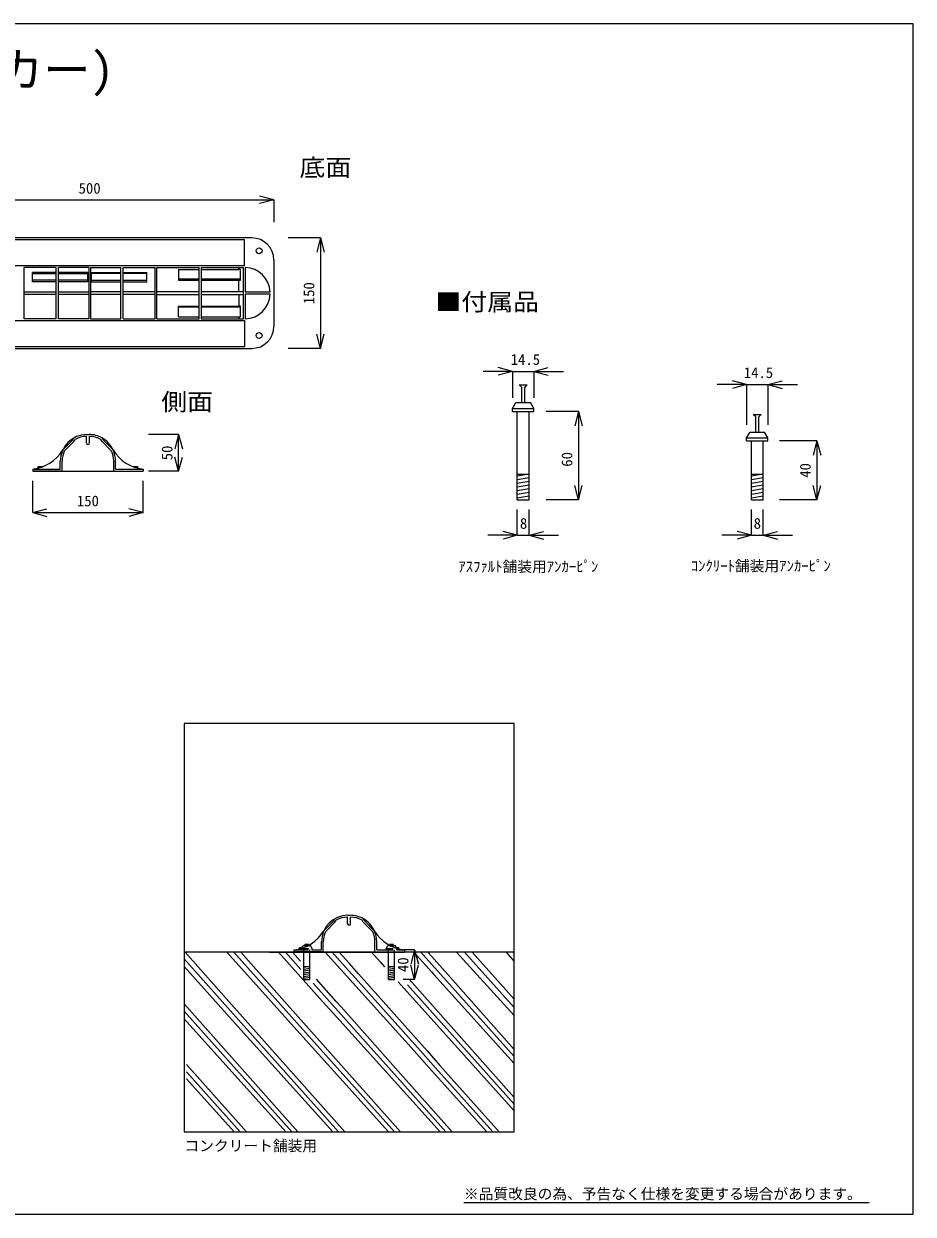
# Model space of a CAD drawing. Units: millimetres, scale not verified, with parts at other scales. Extents: x -1224 to 1080, y -808 to 808.
# Drawn here: x -127 to 1080, y -808 to 808 of the extents above; entities that cross this region are included whole.
import ezdxf
from ezdxf.enums import TextEntityAlignment as Align

# ---------------------------------------------------------------- set-up
doc = ezdxf.new("R2010")
doc.units = ezdxf.units.MM
doc.header["$LTSCALE"] = 8
doc.linetypes.add('DASHED1', pattern=[1.8, 1.2, -0.6])
doc.layers.add('0-0', color=7, linetype='Continuous')
doc.layers.add('1-0', color=7, linetype='Continuous')
doc.layers.add('0-2', color=7, linetype='Continuous', lineweight=18)
doc.layers.add('0-F', color=7, linetype='Continuous', lineweight=18)
doc.styles.add('ＭＳ ゴシック', font='')
doc.styles.get('ＭＳ ゴシック').set_extended_font_data('MS Gothic')

msp = doc.modelspace()

# ---------------------------------------------------------------- linework, layer by layer
at = {"layer": '0-0'}
for p, q in [((1080.019, -807.668), (1080.019, 808.332)), ((470.341, -791.775), (1020.345, -791.775)), ((-1223.981, -807.668), (1080.019, -807.668))]:
    msp.add_line(p, q, dxfattribs=at)
msp.add_lwpolyline([(-1223.981, -807.668), (1080.019, -807.668), (1080.019, 808.332), (-1223.981, 808.332)], close=True, dxfattribs=at)
at = {"layer": '0-2'}
for p, q in [((182.395, 517.668), (-257.605, 517.668)), ((-247.605, 515.668), (172.395, 515.668)), ((172.395, 479.668), (172.395, 515.668)), ((212.395, 487.668), (212.395, 397.668)), ((172.395, 479.668), (-247.605, 479.668)), ((-126.355, 407.668), (-126.355, 477.668)), ((-82.855, 477.668), (-126.355, 477.668)), ((-115.105, 457.89), (-115.105, 470.899)), ((-82.855, 470.899), (-115.105, 470.899)), ((-82.855, 469.805), (-115.105, 469.805)), ((-115.105, 469.297), (-82.855, 469.297)), ((-82.855, 407.668), (-82.855, 477.668)), ((-79.855, 407.668), (-79.855, 477.668)), ((-38.855, 477.668), (-79.855, 477.668)), ((-40.105, 470.899), (-79.855, 470.899)), ((-40.105, 469.805), (-79.855, 469.805)), ((-79.855, 469.297), (-40.105, 469.297)), ((-40.105, 457.89), (-40.105, 470.899)), ((-38.855, 477.668), (-38.855, 407.668)), ((-36.355, 477.668), (-36.355, 407.668)), ((-36.355, 477.668), (4.645, 477.668)), ((-35.105, 457.89), (-35.105, 470.899)), ((-35.105, 470.899), (4.645, 470.899)), ((-35.105, 469.805), (4.645, 469.805)), ((4.645, 469.297), (-35.105, 469.297)), ((4.645, 407.668), (4.645, 477.668)), ((7.645, 477.668), (51.145, 477.668)), ((7.645, 407.668), (7.645, 477.668)), ((7.645, 470.899), (39.895, 470.899)), ((7.645, 469.805), (39.895, 469.805)), ((39.895, 469.297), (7.645, 469.297)), ((39.895, 457.89), (39.895, 470.899)), ((51.145, 407.668), (51.145, 477.668)), ((53.645, 477.668), (111.145, 477.668)), ((53.645, 407.668), (53.645, 477.668)), ((82.895, 474.803), (111.145, 474.803)), ((82.895, 474.803), (82.895, 460.2)), ((111.145, 407.668), (111.145, 477.668)), ((113.645, 477.668), (171.145, 477.668)), ((113.645, 477.668), (113.645, 407.668)), ((113.645, 474.803), (164.895, 474.803)), ((164.895, 474.803), (164.895, 477.668)), ((166.895, 460.242), (166.895, 474.732)), ((171.145, 407.668), (171.145, 477.668)), ((173.645, 477.646), (173.645, 444.168)), ((-82.855, 460.459), (-115.105, 460.459)), ((-82.855, 457.89), (-115.105, 457.89)), ((-40.105, 460.459), (-79.855, 460.459)), ((-40.105, 457.89), (-79.855, 457.89)), ((-35.105, 460.459), (4.645, 460.459)), ((-35.105, 457.89), (4.645, 457.89)), ((7.645, 460.459), (39.895, 460.459)), ((7.645, 457.89), (39.895, 457.89)), ((111.145, 461.801), (82.895, 461.801)), ((82.895, 460.2), (111.145, 460.2)), ((166.895, 461.801), (113.645, 461.801)), ((113.645, 460.2), (164.895, 460.2)), ((164.895, 444.668), (164.895, 460.2)), ((-126.355, 444.668), (-82.855, 444.668)), ((-82.855, 440.668), (-126.355, 440.668)), ((-79.855, 444.668), (-38.855, 444.668)), ((-38.855, 440.668), (-79.855, 440.668)), ((4.645, 444.668), (-36.355, 444.668)), ((4.645, 440.668), (-36.355, 440.668)), ((51.145, 444.668), (7.645, 444.668)), ((51.145, 440.668), (7.645, 440.668)), ((111.145, 444.668), (53.645, 444.668)), ((53.645, 440.668), (111.145, 440.668)), ((171.145, 444.668), (113.645, 444.668)), ((113.645, 440.668), (171.145, 440.668)), ((164.895, 440.668), (164.895, 425.137)), ((207.363, 444.168), (173.645, 444.168)), ((207.363, 441.168), (173.645, 441.168)), ((173.645, 441.168), (173.645, 407.691)), ((82.895, 425.137), (111.145, 425.137)), ((82.895, 410.533), (82.895, 425.137)), ((111.145, 423.536), (82.895, 423.536)), ((113.645, 425.137), (164.895, 425.137)), ((166.895, 423.536), (113.645, 423.536)), ((166.895, 410.604), (166.895, 425.095)), ((-247.605, 405.668), (172.395, 405.668)), ((-82.855, 407.668), (-126.355, 407.668)), ((-38.855, 407.668), (-79.855, 407.668)), ((-36.355, 407.668), (4.645, 407.668)), ((7.645, 407.668), (51.145, 407.668)), ((53.645, 407.668), (111.145, 407.668)), ((82.895, 410.533), (111.145, 410.533)), ((113.645, 410.533), (164.895, 410.533)), ((113.645, 407.668), (171.145, 407.668)), ((164.895, 410.533), (164.895, 407.668)), ((172.395, 405.668), (172.395, 369.668)), ((-257.605, 367.668), (182.395, 367.668)), ((172.395, 369.668), (-247.605, 369.668)), ((-74.171, 229.807), (-61.09, 242.889)), ((-61.09, 242.889), (-59.312, 246.061)), ((-59.078, 241.365), (-57.476, 244.223)), ((-41.945, 239.307), (-41.945, 248.304)), ((-41.445, 250.807), (-38.445, 250.807)), ((-37.945, 239.307), (-37.945, 248.304)), ((-20.813, 241.365), (-22.414, 244.223)), ((-18.801, 242.889), (-20.578, 246.061)), ((-5.719, 229.807), (-18.801, 242.889)), ((-72.08, 228.363), (-59.078, 241.365)), ((-7.81, 228.363), (-20.813, 241.365)), ((-77.445, 203.807), (-77.445, 214.807)), ((-74.945, 200.807), (-74.945, 214.807)), ((-4.945, 200.807), (-4.945, 214.807)), ((-2.445, 203.807), (-2.445, 214.807)), ((-114.945, 203.807), (-114.945, 200.807)), ((-114.945, 203.807), (-77.445, 203.807)), ((-114.945, 200.807), (35.055, 200.807)), ((-112.945, 201.107), (-112.945, 200.807)), ((-76.945, 201.107), (-112.945, 201.107)), ((-107.445, 205.187), (-107.445, 207.307)), ((-107.445, 207.307), (-100.91, 207.307)), ((-76.945, 201.107), (-76.945, 200.807)), ((-2.945, 201.107), (33.055, 201.107)), ((-2.945, 201.107), (-2.945, 200.807)), ((-2.445, 203.807), (35.055, 203.807)), ((21.02, 207.307), (27.555, 207.307)), ((27.555, 205.187), (27.555, 207.307)), ((33.055, 201.107), (33.055, 200.807)), ((35.055, 203.807), (35.055, 200.807))]:
    msp.add_line(p, q, dxfattribs=at)
for centre in [(192.395, 500.168), (192.395, 385.168)]:
    msp.add_circle(centre, 4, dxfattribs=at)
for centre, radius, start, end in [((182.395, 487.668), 30, 0, 90), ((164.904, 446.793), 28.011, 85.92222, 90.01668), ((172.395, 442.668), 35, 2.45629, 87.95329), ((164.897, 507.629), 47.429, 269.99749, 272.41426), ((172.395, 442.668), 35, 272.04671, 357.54371), ((164.897, 377.708), 47.429, 87.58574, 90.00251), ((164.904, 438.544), 28.011, 269.98332, 274.07778), ((182.395, 397.668), 30, 270, 0), ((-41.445, 214.807), 36, 90, 180), ((-41.445, 214.807), 33.5, 90.85519, 118.59049), ((-38.445, 214.807), 36, 60.2444, 90), ((-38.445, 214.807), 33.5, 61.40951, 89.14481), ((-38.445, 214.807), 36, 24.62432, 60.2444), ((-121.119, 258.46), 55, 276.44457, 328.60376), ((-41.445, 214.807), 33.5, 156.13071, 180), ((-39.945, 239.307), 2, 180, 0), ((-38.445, 214.807), 33.5, 0, 23.86929), ((41.228, 258.46), 55, 211.39624, 263.55543), ((-38.445, 214.807), 36, 0, 24.62432)]:
    msp.add_arc(centre, radius, start, end, dxfattribs=at)
at = {"layer": '0-F'}
for p, q in [((-287.605, 569.346), (212.395, 569.346)), ((212.395, 569.346), (193.077, 574.522)), ((212.395, 569.346), (193.077, 564.169)), ((212.395, 569.346), (212.395, 538.963)), ((275.677, 517.668), (231.89, 517.668)), ((275.677, 517.668), (270.501, 498.35)), ((275.677, 517.668), (275.677, 367.668)), ((275.677, 517.668), (280.854, 498.35)), ((275.677, 367.668), (270.501, 386.987)), ((275.677, 367.668), (280.854, 386.987)), ((275.677, 367.668), (231.89, 367.668)), ((536.26, 336.447), (516.942, 341.623)), ((565.26, 336.447), (584.579, 341.623)), ((536.26, 336.447), (496.26, 336.447)), ((536.26, 336.447), (516.942, 331.27)), ((536.26, 336.447), (565.26, 336.447)), ((536.26, 336.447), (536.26, 300.702)), ((565.26, 336.447), (605.26, 336.447)), ((565.26, 336.447), (584.579, 331.27)), ((565.26, 336.447), (565.26, 300.702)), ((853.951, 318.574), (834.633, 323.751)), ((882.951, 318.574), (902.27, 323.751)), ((853.951, 318.574), (813.951, 318.574)), ((853.951, 318.574), (834.633, 313.398)), ((853.951, 318.574), (882.951, 318.574)), ((853.951, 318.574), (853.951, 264.064)), ((882.951, 318.574), (922.951, 318.574)), ((882.951, 318.574), (902.27, 313.398)), ((882.951, 318.574), (882.951, 264.064)), ((625.824, 282.074), (582.037, 282.074)), ((625.824, 282.074), (620.648, 262.755)), ((625.824, 282.074), (625.824, 162.074)), ((625.824, 282.074), (631, 262.755)), ((83.103, 250.807), (42.443, 250.807)), ((83.103, 250.807), (77.926, 231.489)), ((83.103, 200.807), (83.103, 250.807)), ((83.103, 250.807), (88.279, 231.489)), ((949.313, 242.074), (898.377, 242.074)), ((949.313, 242.074), (944.137, 222.755)), ((949.313, 242.074), (949.313, 162.074)), ((949.313, 242.074), (954.49, 222.755)), ((83.103, 200.807), (77.926, 220.126)), ((83.103, 200.807), (88.279, 220.126)), ((83.103, 200.807), (42.443, 200.807)), ((-114.945, 144.878), (-114.945, 187.771)), ((35.055, 144.878), (35.055, 187.771)), ((625.824, 162.074), (620.648, 181.392)), ((625.824, 162.074), (631, 181.392)), ((949.313, 162.074), (944.137, 181.392)), ((949.313, 162.074), (954.49, 181.392)), ((625.824, 162.074), (582.037, 162.074)), ((949.313, 162.074), (898.377, 162.074)), ((-114.945, 144.878), (-95.627, 150.054)), ((35.055, 144.878), (15.736, 150.054)), ((542.76, 113.936), (542.76, 148.787)), ((558.76, 113.936), (558.76, 148.787)), ((860.451, 113.936), (860.451, 148.787)), ((876.451, 113.936), (876.451, 148.787)), ((-114.945, 144.878), (35.055, 144.878)), ((-114.945, 144.878), (-95.627, 139.701)), ((35.055, 144.878), (15.736, 139.701)), ((542.76, 113.936), (502.76, 113.936)), ((542.76, 113.936), (523.442, 119.113)), ((542.76, 113.936), (523.442, 108.76)), ((542.76, 113.936), (558.76, 113.936)), ((558.76, 113.936), (578.079, 119.113)), ((558.76, 113.936), (598.76, 113.936)), ((558.76, 113.936), (578.079, 108.76)), ((860.451, 113.936), (820.451, 113.936)), ((860.451, 113.936), (841.133, 119.113)), ((860.451, 113.936), (841.133, 108.76)), ((860.451, 113.936), (876.451, 113.936)), ((876.451, 113.936), (895.77, 119.113)), ((876.451, 113.936), (916.451, 113.936)), ((876.451, 113.936), (895.77, 108.76)), ((538.513, -141.321), (90.434, -141.321)), ((538.513, -141.321), (90.434, -141.321)), ((538.513, -141.321), (90.434, -141.321)), ((90.434, -141.321), (90.434, -696.005)), ((538.513, -696.005), (538.513, -141.321)), ((538.513, -696.005), (538.513, -141.321)), ((538.513, -696.005), (538.513, -141.321)), ((312.973, -401.913), (315.973, -401.913)), ((280.247, -422.913), (293.329, -409.832)), ((282.338, -424.357), (295.341, -411.355)), ((293.329, -409.832), (295.106, -406.66)), ((295.341, -411.355), (296.942, -408.498)), ((312.473, -413.413), (312.473, -404.417)), ((316.473, -413.413), (316.473, -404.417)), ((333.606, -411.355), (332.005, -408.498)), ((346.608, -424.357), (333.606, -411.355)), ((335.618, -409.832), (333.84, -406.66)), ((348.699, -422.913), (335.618, -409.832)), ((538.513, -451.913), (90.434, -451.913)), ((151.283, -518.758), (91.927, -451.913)), ((208.573, -518.758), (148.484, -451.913)), ((217.658, -518.758), (157.982, -451.913)), ((226.913, -518.758), (167.557, -451.913)), ((206.506, -451.913), (386.506, -451.913)), ((278.596, -518.758), (218.503, -451.913)), ((248.902, -475.315), (228.01, -451.913)), ((248.328, -464.016), (237.581, -451.913)), ((239.473, -448.913), (239.473, -451.913)), ((239.473, -448.913), (249.723, -448.913)), ((239.473, -451.913), (389.473, -451.913)), ((241.473, -451.613), (241.473, -451.913)), ((277.473, -451.613), (241.473, -451.613)), ((246.973, -447.533), (246.973, -445.413)), ((246.973, -445.413), (250.589, -445.413)), ((249.723, -446.913), (252.033, -442.913)), ((252.033, -442.913), (258.95, -442.913)), ((252.973, -488.913), (252.973, -451.913)), ((254.266, -441.206), (259.68, -441.206)), ((255.973, -442.913), (254.266, -441.206)), ((257.973, -442.913), (259.68, -441.206)), ((260.973, -488.913), (260.973, -451.913)), ((264.223, -448.913), (276.973, -448.913)), ((276.973, -448.913), (276.973, -437.913)), ((277.473, -451.613), (277.473, -451.913)), ((279.473, -451.913), (279.473, -437.913)), ((402.743, -586.098), (282.117, -451.913)), ((313.881, -476.849), (291.62, -451.913)), ((314.506, -466.904), (301.195, -451.913)), ((356.506, -465.065), (344.683, -451.913)), ((349.473, -451.913), (349.473, -437.913)), ((351.473, -451.613), (387.473, -451.613)), ((351.473, -451.613), (351.473, -451.913)), ((351.973, -448.913), (351.973, -437.913)), ((351.973, -448.913), (364.723, -448.913)), ((367.973, -488.913), (367.973, -451.913)), ((369.266, -441.206), (374.68, -441.206)), ((370.973, -442.913), (369.266, -441.206)), ((369.996, -442.913), (376.914, -442.913)), ((372.973, -442.913), (374.68, -441.206)), ((375.973, -488.913), (375.973, -451.913)), ((379.223, -446.913), (376.914, -442.913)), ((378.357, -445.413), (381.973, -445.413)), ((379.223, -448.913), (389.473, -448.913)), ((381.973, -447.533), (381.973, -445.413)), ((387.473, -451.613), (387.473, -451.913)), ((403.372, -448.913), (387.957, -448.913)), ((389.473, -448.913), (389.473, -451.913)), ((403.372, -448.913), (398.196, -468.232)), ((426.441, -478.62), (402.406, -451.913)), ((403.372, -448.913), (403.372, -488.913)), ((403.372, -448.913), (408.548, -468.232)), ((426.441, -468.195), (411.904, -451.913)), ((426.441, -457.521), (421.481, -451.913)), ((538.513, -538.103), (460.374, -451.913)), ((538.513, -526.968), (471.195, -451.913)), ((538.513, -515.868), (481.312, -451.913)), ((527.06, -451.644), (538.513, -464.452)), ((536.56, -451.644), (538.513, -453.846)), ((142.028, -518.758), (90.434, -460.966)), ((327.46, -481.492), (314.473, -466.867)), ((356.506, -465.065), (362.5, -471.732)), ((426.441, -457.521), (448.265, -482.192)), ((426.441, -468.195), (438.939, -482.192)), ((132.941, -518.758), (90.434, -471.473)), ((260.973, -473.913), (252.973, -475.324)), ((260.973, -476.413), (252.973, -477.824)), ((260.973, -478.913), (252.973, -480.324)), ((260.973, -481.413), (252.973, -482.824)), ((260.973, -483.913), (252.973, -485.324)), ((313.881, -476.849), (322.606, -486.622)), ((420.348, -586.098), (327.46, -481.492)), ((375.973, -473.913), (367.973, -475.324)), ((375.973, -476.413), (367.973, -477.824)), ((375.973, -478.913), (367.973, -480.324)), ((375.973, -481.413), (367.973, -482.824)), ((375.973, -483.913), (367.973, -485.324)), ((403.372, -488.913), (398.196, -469.595)), ((403.372, -488.913), (408.548, -469.595)), ((426.441, -478.62), (429.656, -482.192)), ((538.513, -603.149), (429.656, -482.192)), ((538.513, -593.715), (438.939, -482.192)), ((538.513, -584.215), (448.265, -482.192)), ((260.973, -486.413), (252.973, -487.824)), ((252.973, -488.913), (260.973, -488.913)), ((287.684, -518.758), (265.583, -494.001)), ((296.935, -518.758), (270.039, -488.468)), ((411.412, -586.098), (322.606, -486.622)), ((375.973, -486.413), (367.973, -487.824)), ((367.973, -488.913), (375.973, -488.913)), ((538.513, -667.526), (381.106, -492.429)), ((403.372, -488.913), (387.957, -488.913)), ((538.513, -658.389), (393.774, -496.258)), ((538.513, -649.231), (396.109, -488.437)), ((136.565, -502.183), (136.565, -502.183)), ((245.057, -696.005), (90.434, -521.872)), ((236.65, -696.005), (90.434, -532.234)), ((151.733, -539.661), (132.941, -518.758)), ((142.028, -518.758), (160.689, -539.661)), ((169.844, -539.661), (151.283, -518.758)), ((227.364, -539.661), (208.573, -518.758)), ((217.658, -518.758), (236.319, -539.661)), ((245.474, -539.661), (226.913, -518.758)), ((297.388, -539.661), (278.596, -518.758)), ((287.684, -518.758), (303.575, -536.559)), ((303.575, -526.236), (296.935, -518.758)), ((356.729, -586.098), (303.575, -526.236)), ((228.666, -696.005), (90.434, -542.251)), ((292.28, -696.005), (151.733, -539.661)), ((300.264, -696.005), (160.689, -539.661)), ((308.671, -696.005), (169.844, -539.661)), ((367.906, -696.005), (227.364, -539.661)), ((375.894, -696.005), (236.319, -539.661)), ((384.301, -696.005), (245.474, -539.661)), ((339.133, -586.098), (297.388, -539.661)), ((347.8, -586.098), (303.575, -536.559)), ((359.704, -608.98), (339.133, -586.098)), ((347.8, -586.098), (368.228, -608.98)), ((377.048, -608.98), (356.729, -586.098)), ((402.743, -586.098), (423.313, -608.98)), ((431.841, -608.98), (411.412, -586.098)), ((420.348, -586.098), (437.709, -605.649)), ((93.691, -604.436), (175.034, -696.005)), ((437.938, -696.005), (359.704, -608.98)), ((445.917, -696.005), (368.228, -608.98)), ((454.321, -696.005), (377.048, -608.98)), ((501.544, -696.005), (423.313, -608.98)), ((509.531, -696.005), (431.841, -608.98)), ((517.943, -696.005), (437.709, -605.649)), ((93.691, -614.343), (166.626, -696.005)), ((93.691, -623.782), (158.643, -696.005)), ((90.434, -696.005), (538.513, -696.005)), ((90.434, -696.005), (538.513, -696.005)), ((90.434, -696.005), (538.513, -696.005))]:
    msp.add_line(p, q, dxfattribs=at)
at = {"layer": '0-F', "linetype": 'DASHED1'}
for p, q in [((249.723, -446.913), (264.223, -446.913)), ((249.723, -448.913), (249.723, -446.913)), ((249.723, -448.913), (264.223, -448.913)), ((249.723, -448.913), (264.223, -448.913)), ((252.973, -451.913), (252.973, -448.913)), ((258.95, -442.913), (261.914, -442.913)), ((260.973, -451.913), (260.973, -448.913)), ((264.223, -446.913), (261.914, -442.913)), ((264.223, -448.913), (264.223, -446.913)), ((364.723, -446.913), (367.033, -442.913)), ((364.723, -446.913), (379.223, -446.913)), ((364.723, -448.913), (364.723, -446.913)), ((364.723, -448.913), (379.223, -448.913)), ((364.723, -448.913), (379.223, -448.913)), ((367.033, -442.913), (369.996, -442.913)), ((367.973, -451.913), (367.973, -448.913)), ((375.973, -451.913), (375.973, -448.913)), ((379.223, -448.913), (379.223, -446.913))]:
    msp.add_line(p, q, dxfattribs=at)
at = {"layer": '0-F'}
for points in [[(252.973, -471.413), (260.973, -471.413), (252.973, -472.824)], [(367.973, -471.413), (375.973, -471.413), (367.973, -472.824)]]:
    msp.add_lwpolyline(points, dxfattribs=at)
for centre, radius, start, end in [((312.973, -437.913), 36, 90, 180), ((315.973, -437.913), 36, 60.2444, 90), ((312.973, -437.913), 33.5, 90.85519, 118.59049), ((314.473, -413.413), 2, 180, 0), ((315.973, -437.913), 33.5, 61.40951, 89.14481), ((315.973, -437.913), 36, 24.62432, 60.2444), ((233.3, -394.261), 55, 276.44457, 328.60376), ((312.973, -437.913), 33.5, 156.13071, 180), ((315.973, -437.913), 33.5, 0, 23.86929), ((315.973, -437.913), 36, 0, 24.62432), ((395.647, -394.261), 55, 211.39624, 263.55543)]:
    msp.add_arc(centre, radius, start, end, dxfattribs=at)
at = {"layer": '1-0'}
for p, q in [((545.346, 318.074), (556.174, 318.074)), ((548.76, 314.66), (545.346, 318.074)), ((548.76, 294.074), (548.76, 314.66)), ((536.26, 286.074), (540.879, 294.074)), ((540.879, 294.074), (560.641, 294.074)), ((565.26, 286.074), (560.641, 294.074)), ((536.26, 282.074), (565.26, 282.074)), ((542.76, 162.074), (542.76, 282.074)), ((565.26, 282.074), (565.26, 286.074)), ((863.037, 278.074), (873.865, 278.074)), ((866.451, 274.66), (863.037, 278.074)), ((866.451, 254.074), (866.451, 274.66)), ((853.951, 246.074), (858.57, 254.074)), ((853.951, 242.074), (853.951, 246.074)), ((853.951, 246.074), (882.951, 246.074)), ((858.57, 254.074), (878.332, 254.074)), ((882.951, 246.074), (878.332, 254.074)), ((882.951, 242.074), (882.951, 246.074)), ((853.951, 242.074), (882.951, 242.074)), ((860.451, 162.074), (860.451, 242.074)), ((876.451, 162.074), (876.451, 242.074)), ((558.76, 192.074), (542.76, 189.253)), ((558.76, 187.074), (542.76, 184.253)), ((558.76, 182.074), (542.76, 179.253)), ((876.451, 192.074), (860.451, 189.253)), ((876.451, 187.074), (860.451, 184.253)), ((876.451, 182.074), (860.451, 179.253)), ((558.76, 177.074), (542.76, 174.253)), ((558.76, 172.074), (542.76, 169.253)), ((558.76, 167.074), (542.76, 164.253)), ((876.451, 177.074), (860.451, 174.253)), ((876.451, 172.074), (860.451, 169.253)), ((876.451, 167.074), (860.451, 164.253)), ((860.451, 162.074), (876.451, 162.074))]:
    msp.add_line(p, q, dxfattribs=at)
for points in [[(552.76, 294.074), (552.76, 314.66), (556.174, 318.074)], [(536.26, 282.074), (536.26, 286.074), (565.26, 286.074)], [(542.76, 162.074), (558.76, 162.074), (558.76, 282.074)], [(870.451, 254.074), (870.451, 274.66), (873.865, 278.074)], [(542.76, 197.074), (558.76, 197.074), (542.76, 194.253)], [(860.451, 197.074), (876.451, 197.074), (860.451, 194.253)]]:
    msp.add_lwpolyline(points, dxfattribs=at)

# ---------------------------------------------------------------- texts
at = {"layer": '0-0', "style": 'ＭＳ ゴシック'}
msp.add_text('■SP-PM(パーキングポイントマーカー)', height=46.92, dxfattribs=at).set_placement((-1123.982, 708.329), align=Align.BOTTOM_LEFT)
at = {"layer": '0-0', "style": 'ＭＳ ゴシック', "width": 1.1}
for s, p in [('底面', (247.081, 594.479)), ('■付属品', (431.462, 411.957)), ('側面', (59.422, 276.351))]:
    msp.add_text(s, height=23.46, dxfattribs=at).set_placement(p, align=Align.BOTTOM_LEFT)
at = {"layer": '0-0', "color": 4, "style": 'ＭＳ ゴシック'}
msp.add_text('※品質改良の為、予告なく仕様を変更する場合があります。', height=14.66, dxfattribs=at).set_placement((470.341, -791.775), align=Align.BOTTOM_LEFT)
at = {"layer": '0-F', "color": 4, "style": 'ＭＳ ゴシック'}
for s, p in [('500', (-52.605, 573.346)), ('14.5', (533.782, 340.915)), ('14.5', (850.122, 323.043)), ('150', (-54.945, 148.878)), ('8', (546.292, 118.404)), ('8', (863.526, 118.404)), ('ｱｽﾌｧﾙﾄ舗装用ｱﾝｶｰﾋﾟﾝ', (462.739, 59.872)), ('ｺﾝｸﾘｰﾄ舗装用ｱﾝｶｰﾋﾟﾝ', (778.186, 60.766)), ('コンクリート舗装用', (91.048, -726.511))]:
    msp.add_text(s, height=14.66, dxfattribs=at).set_placement(p, align=Align.BOTTOM_LEFT)
for s, p in [('150', (271.677, 427.668)), ('50', (79.103, 215.807)), ('60', (621.824, 207.074)), ('40', (945.313, 192.074)), ('40', (399.372, -478.913))]:
    msp.add_text(s, height=14.66, rotation=90, dxfattribs=at).set_placement(p, align=Align.BOTTOM_LEFT)

doc.saveas('drawing.dxf')
